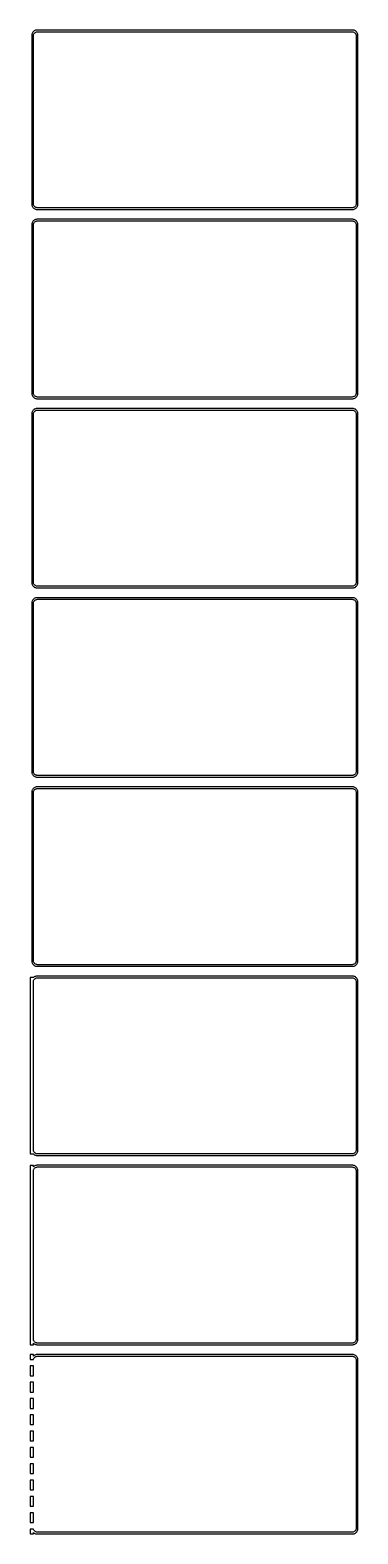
# Model space of a CAD drawing. Header units: metres. Extents: x -152 to 150, y 2528 to 5128.
# Drawn here: x -152 to 150, y 3746 to 5128 of the extents above; entities that cross this region are included whole.
import ezdxf

# ---------------------------------------------------------------- set-up
doc = ezdxf.new("R2010")
doc.units = ezdxf.units.M

msp = doc.modelspace()

# ---------------------------------------------------------------- linework, layer by layer
for p, q in [((-149.961, 5124.13), (-150, 5123.5)), ((-150, 5123.5), (-150, 4968.5)), ((-149.843, 5124.74), (-149.961, 5124.13)), ((-149.649, 5125.34), (-149.843, 5124.74)), ((-149.382, 5125.91), (-149.649, 5125.34)), ((-149.045, 5126.44), (-149.382, 5125.91)), ((-148.645, 5126.92), (-149.045, 5126.44)), ((-148.187, 5127.35), (-148.645, 5126.92)), ((-148.5, 5123), (-148.468, 5123.5)), ((-148.5, 4969), (-148.5, 5123)), ((-148.468, 5123.5), (-148.374, 5123.99)), ((-148.374, 5123.99), (-148.219, 5124.47)), ((-148.219, 5124.47), (-148.005, 5124.93)), ((-147.679, 5127.72), (-148.187, 5127.35)), ((-148.005, 5124.93), (-147.736, 5125.35)), ((-147.736, 5125.35), (-147.416, 5125.74)), ((-147.129, 5128.02), (-147.679, 5127.72)), ((-147.416, 5125.74), (-147.05, 5126.08)), ((-146.545, 5128.26), (-147.129, 5128.02)), ((-147.05, 5126.08), (-146.643, 5126.38)), ((-146.643, 5126.38), (-146.203, 5126.62)), ((-145.937, 5128.41), (-146.545, 5128.26)), ((-146.203, 5126.62), (-145.736, 5126.8)), ((-145.314, 5128.49), (-145.937, 5128.41)), ((-145.736, 5126.8), (-145.25, 5126.93)), ((145.314, 5128.49), (-145.314, 5128.49)), ((-145.25, 5126.93), (-144.751, 5126.99)), ((-144.751, 5126.99), (144.751, 5126.99)), ((144.751, 5126.99), (145.25, 5126.93)), ((145.25, 5126.93), (145.736, 5126.8)), ((145.937, 5128.41), (145.314, 5128.49)), ((145.736, 5126.8), (146.203, 5126.62)), ((146.545, 5128.26), (145.937, 5128.41)), ((146.203, 5126.62), (146.643, 5126.38)), ((147.129, 5128.02), (146.545, 5128.26)), ((146.643, 5126.38), (147.05, 5126.08)), ((147.05, 5126.08), (147.416, 5125.74)), ((147.679, 5127.72), (147.129, 5128.02)), ((147.416, 5125.74), (147.736, 5125.35)), ((148.187, 5127.35), (147.679, 5127.72)), ((147.736, 5125.35), (148.005, 5124.93)), ((148.005, 5124.93), (148.219, 5124.47)), ((148.645, 5126.92), (148.187, 5127.35)), ((148.219, 5124.47), (148.374, 5123.99)), ((148.374, 5123.99), (148.468, 5123.5)), ((148.468, 5123.5), (148.5, 5123)), ((148.5, 5123), (148.5, 4969)), ((149.045, 5126.44), (148.645, 5126.92)), ((149.382, 5125.91), (149.045, 5126.44)), ((149.649, 5125.34), (149.382, 5125.91)), ((149.843, 5124.74), (149.649, 5125.34)), ((149.961, 5124.13), (149.843, 5124.74)), ((150, 5123.5), (149.961, 5124.13)), ((150, 4968.5), (150, 5123.5)), ((-150, 4968.5), (-149.961, 4967.87)), ((-149.961, 4967.87), (-149.843, 4967.26)), ((-149.843, 4967.26), (-149.649, 4966.66)), ((-149.649, 4966.66), (-149.382, 4966.09)), ((-149.382, 4966.09), (-149.045, 4965.56)), ((-149.045, 4965.56), (-148.645, 4965.08)), ((-148.645, 4965.08), (-148.187, 4964.65)), ((-148.468, 4968.5), (-148.5, 4969)), ((-148.374, 4968.01), (-148.468, 4968.5)), ((-148.219, 4967.53), (-148.374, 4968.01)), ((-148.005, 4967.07), (-148.219, 4967.53)), ((-147.736, 4966.65), (-148.005, 4967.07)), ((-147.416, 4966.26), (-147.736, 4966.65)), ((-147.05, 4965.92), (-147.416, 4966.26)), ((-146.643, 4965.62), (-147.05, 4965.92)), ((-146.203, 4965.38), (-146.643, 4965.62)), ((-145.736, 4965.2), (-146.203, 4965.38)), ((-145.25, 4965.07), (-145.736, 4965.2)), ((-144.751, 4965.01), (-145.25, 4965.07)), ((144.751, 4965.01), (-144.751, 4965.01)), ((145.25, 4965.07), (144.751, 4965.01)), ((145.736, 4965.2), (145.25, 4965.07)), ((146.203, 4965.38), (145.736, 4965.2)), ((146.643, 4965.62), (146.203, 4965.38)), ((147.05, 4965.92), (146.643, 4965.62)), ((147.416, 4966.26), (147.05, 4965.92)), ((147.736, 4966.65), (147.416, 4966.26)), ((148.005, 4967.07), (147.736, 4966.65)), ((148.219, 4967.53), (148.005, 4967.07)), ((148.187, 4964.65), (148.645, 4965.08)), ((148.374, 4968.01), (148.219, 4967.53)), ((148.468, 4968.5), (148.374, 4968.01)), ((148.5, 4969), (148.468, 4968.5)), ((148.645, 4965.08), (149.045, 4965.56)), ((149.045, 4965.56), (149.382, 4966.09)), ((149.382, 4966.09), (149.649, 4966.66)), ((149.649, 4966.66), (149.843, 4967.26)), ((149.843, 4967.26), (149.961, 4967.87)), ((149.961, 4967.87), (150, 4968.5)), ((-149.649, 4951.34), (-149.843, 4950.74)), ((-149.382, 4951.91), (-149.649, 4951.34)), ((-149.045, 4952.44), (-149.382, 4951.91)), ((-148.645, 4952.92), (-149.045, 4952.44)), ((-148.187, 4953.35), (-148.645, 4952.92)), ((-148.187, 4964.65), (-147.679, 4964.28)), ((-147.679, 4953.72), (-148.187, 4953.35)), ((-148.005, 4950.93), (-147.736, 4951.35)), ((-147.736, 4951.35), (-147.416, 4951.74)), ((-147.679, 4964.28), (-147.129, 4963.98)), ((-147.129, 4954.02), (-147.679, 4953.72)), ((-147.416, 4951.74), (-147.05, 4952.08)), ((-147.129, 4963.98), (-146.545, 4963.74)), ((-146.545, 4954.26), (-147.129, 4954.02)), ((-147.05, 4952.08), (-146.643, 4952.38)), ((-146.643, 4952.38), (-146.203, 4952.62)), ((-146.545, 4963.74), (-145.937, 4963.59)), ((-145.937, 4954.41), (-146.545, 4954.26)), ((-146.203, 4952.62), (-145.736, 4952.8)), ((-145.937, 4963.59), (-145.314, 4963.51)), ((-145.314, 4954.49), (-145.937, 4954.41)), ((-145.736, 4952.8), (-145.25, 4952.93)), ((-145.314, 4963.51), (145.314, 4963.51)), ((145.314, 4954.49), (-145.314, 4954.49)), ((-145.25, 4952.93), (-144.751, 4952.99)), ((-144.751, 4952.99), (144.751, 4952.99)), ((144.751, 4952.99), (145.25, 4952.93)), ((145.25, 4952.93), (145.736, 4952.8)), ((145.314, 4963.51), (145.937, 4963.59)), ((145.937, 4954.41), (145.314, 4954.49)), ((145.736, 4952.8), (146.203, 4952.62)), ((145.937, 4963.59), (146.545, 4963.74)), ((146.545, 4954.26), (145.937, 4954.41)), ((146.203, 4952.62), (146.643, 4952.38)), ((146.545, 4963.74), (147.129, 4963.98)), ((147.129, 4954.02), (146.545, 4954.26)), ((146.643, 4952.38), (147.05, 4952.08)), ((147.05, 4952.08), (147.416, 4951.74)), ((147.129, 4963.98), (147.679, 4964.28)), ((147.679, 4953.72), (147.129, 4954.02)), ((147.416, 4951.74), (147.736, 4951.35)), ((147.679, 4964.28), (148.187, 4964.65)), ((148.187, 4953.35), (147.679, 4953.72)), ((147.736, 4951.35), (148.005, 4950.93)), ((148.645, 4952.92), (148.187, 4953.35)), ((149.045, 4952.44), (148.645, 4952.92)), ((149.382, 4951.91), (149.045, 4952.44)), ((149.649, 4951.34), (149.382, 4951.91)), ((149.843, 4950.74), (149.649, 4951.34)), ((-149.961, 4950.13), (-150, 4949.5)), ((-150, 4949.5), (-150, 4794.5)), ((-149.843, 4950.74), (-149.961, 4950.13)), ((-148.5, 4949), (-148.468, 4949.5)), ((-148.5, 4795), (-148.5, 4949)), ((-148.468, 4949.5), (-148.374, 4949.99)), ((-148.374, 4949.99), (-148.219, 4950.47)), ((-148.219, 4950.47), (-148.005, 4950.93)), ((148.005, 4950.93), (148.219, 4950.47)), ((148.219, 4950.47), (148.374, 4949.99)), ((148.374, 4949.99), (148.468, 4949.5)), ((148.468, 4949.5), (148.5, 4949)), ((148.5, 4949), (148.5, 4795)), ((149.961, 4950.13), (149.843, 4950.74)), ((150, 4949.5), (149.961, 4950.13)), ((150, 4794.5), (150, 4949.5)), ((-150, 4794.5), (-149.961, 4793.87)), ((-149.961, 4793.87), (-149.843, 4793.26)), ((-149.843, 4793.26), (-149.649, 4792.66)), ((-149.649, 4792.66), (-149.382, 4792.09)), ((-149.382, 4792.09), (-149.045, 4791.56)), ((-149.045, 4791.56), (-148.645, 4791.08)), ((-148.645, 4791.08), (-148.187, 4790.65)), ((-148.468, 4794.5), (-148.5, 4795)), ((-148.374, 4794.01), (-148.468, 4794.5)), ((-148.219, 4793.53), (-148.374, 4794.01)), ((-148.005, 4793.07), (-148.219, 4793.53)), ((-148.187, 4790.65), (-147.679, 4790.28)), ((-147.736, 4792.65), (-148.005, 4793.07)), ((-147.416, 4792.26), (-147.736, 4792.65)), ((-147.679, 4790.28), (-147.129, 4789.98)), ((-147.05, 4791.92), (-147.416, 4792.26)), ((-147.129, 4789.98), (-146.545, 4789.74)), ((-146.643, 4791.62), (-147.05, 4791.92)), ((-146.203, 4791.38), (-146.643, 4791.62)), ((-146.545, 4789.74), (-145.937, 4789.59)), ((-145.736, 4791.2), (-146.203, 4791.38)), ((-145.937, 4789.59), (-145.314, 4789.51)), ((-145.25, 4791.07), (-145.736, 4791.2)), ((-145.314, 4789.51), (145.314, 4789.51)), ((-144.751, 4791.01), (-145.25, 4791.07)), ((144.751, 4791.01), (-144.751, 4791.01)), ((145.25, 4791.07), (144.751, 4791.01)), ((145.736, 4791.2), (145.25, 4791.07)), ((145.314, 4789.51), (145.937, 4789.59)), ((146.203, 4791.38), (145.736, 4791.2)), ((145.937, 4789.59), (146.545, 4789.74)), ((146.643, 4791.62), (146.203, 4791.38)), ((146.545, 4789.74), (147.129, 4789.98)), ((147.05, 4791.92), (146.643, 4791.62)), ((147.416, 4792.26), (147.05, 4791.92)), ((147.129, 4789.98), (147.679, 4790.28)), ((147.736, 4792.65), (147.416, 4792.26)), ((147.679, 4790.28), (148.187, 4790.65)), ((148.005, 4793.07), (147.736, 4792.65)), ((148.219, 4793.53), (148.005, 4793.07)), ((148.187, 4790.65), (148.645, 4791.08)), ((148.374, 4794.01), (148.219, 4793.53)), ((148.468, 4794.5), (148.374, 4794.01)), ((148.5, 4795), (148.468, 4794.5)), ((148.645, 4791.08), (149.045, 4791.56)), ((149.045, 4791.56), (149.382, 4792.09)), ((149.382, 4792.09), (149.649, 4792.66)), ((149.649, 4792.66), (149.843, 4793.26)), ((149.843, 4793.26), (149.961, 4793.87)), ((149.961, 4793.87), (150, 4794.5)), ((-149.961, 4776.13), (-150, 4775.5)), ((-150, 4775.5), (-150, 4620.5)), ((-149.843, 4776.74), (-149.961, 4776.13)), ((-149.649, 4777.34), (-149.843, 4776.74)), ((-149.382, 4777.91), (-149.649, 4777.34)), ((-149.045, 4778.44), (-149.382, 4777.91)), ((-148.645, 4778.92), (-149.045, 4778.44)), ((-148.187, 4779.35), (-148.645, 4778.92)), ((-148.5, 4775), (-148.468, 4775.5)), ((-148.5, 4621), (-148.5, 4775)), ((-148.468, 4775.5), (-148.374, 4775.99)), ((-148.374, 4775.99), (-148.219, 4776.47)), ((-148.219, 4776.47), (-148.005, 4776.93)), ((-147.679, 4779.72), (-148.187, 4779.35)), ((-148.005, 4776.93), (-147.736, 4777.35)), ((-147.736, 4777.35), (-147.416, 4777.74)), ((-147.129, 4780.02), (-147.679, 4779.72)), ((-147.416, 4777.74), (-147.05, 4778.08)), ((-146.545, 4780.26), (-147.129, 4780.02)), ((-147.05, 4778.08), (-146.643, 4778.38)), ((-146.643, 4778.38), (-146.203, 4778.62)), ((-145.937, 4780.41), (-146.545, 4780.26)), ((-146.203, 4778.62), (-145.736, 4778.8)), ((-145.314, 4780.49), (-145.937, 4780.41)), ((-145.736, 4778.8), (-145.25, 4778.93)), ((145.314, 4780.49), (-145.314, 4780.49)), ((-145.25, 4778.93), (-144.751, 4778.99)), ((-144.751, 4778.99), (144.751, 4778.99)), ((144.751, 4778.99), (145.25, 4778.93)), ((145.25, 4778.93), (145.736, 4778.8)), ((145.937, 4780.41), (145.314, 4780.49)), ((145.736, 4778.8), (146.203, 4778.62)), ((146.545, 4780.26), (145.937, 4780.41)), ((146.203, 4778.62), (146.643, 4778.38)), ((147.129, 4780.02), (146.545, 4780.26)), ((146.643, 4778.38), (147.05, 4778.08)), ((147.05, 4778.08), (147.416, 4777.74)), ((147.679, 4779.72), (147.129, 4780.02)), ((147.416, 4777.74), (147.736, 4777.35)), ((148.187, 4779.35), (147.679, 4779.72)), ((147.736, 4777.35), (148.005, 4776.93)), ((148.005, 4776.93), (148.219, 4776.47)), ((148.645, 4778.92), (148.187, 4779.35)), ((148.219, 4776.47), (148.374, 4775.99)), ((148.374, 4775.99), (148.468, 4775.5)), ((148.468, 4775.5), (148.5, 4775)), ((148.5, 4775), (148.5, 4621)), ((149.045, 4778.44), (148.645, 4778.92)), ((149.382, 4777.91), (149.045, 4778.44)), ((149.649, 4777.34), (149.382, 4777.91)), ((149.843, 4776.74), (149.649, 4777.34)), ((149.961, 4776.13), (149.843, 4776.74)), ((150, 4775.5), (149.961, 4776.13)), ((150, 4620.5), (150, 4775.5)), ((-150, 4620.5), (-149.961, 4619.87)), ((-149.961, 4619.87), (-149.843, 4619.26)), ((-149.843, 4619.26), (-149.649, 4618.66)), ((-148.468, 4620.5), (-148.5, 4621)), ((-148.374, 4620.01), (-148.468, 4620.5)), ((-148.219, 4619.53), (-148.374, 4620.01)), ((-148.005, 4619.07), (-148.219, 4619.53)), ((148.219, 4619.53), (148.005, 4619.07)), ((148.374, 4620.01), (148.219, 4619.53)), ((148.468, 4620.5), (148.374, 4620.01)), ((148.5, 4621), (148.468, 4620.5)), ((149.649, 4618.66), (149.843, 4619.26)), ((149.843, 4619.26), (149.961, 4619.87)), ((149.961, 4619.87), (150, 4620.5)), ((-149.649, 4618.66), (-149.382, 4618.09)), ((-149.382, 4618.09), (-149.045, 4617.56)), ((-149.045, 4617.56), (-148.645, 4617.08)), ((-148.645, 4617.08), (-148.187, 4616.65)), ((-148.187, 4605.35), (-148.645, 4604.92)), ((-148.187, 4616.65), (-147.679, 4616.28)), ((-147.679, 4605.72), (-148.187, 4605.35)), ((-147.736, 4618.65), (-148.005, 4619.07)), ((-147.416, 4618.26), (-147.736, 4618.65)), ((-147.679, 4616.28), (-147.129, 4615.98)), ((-147.129, 4606.02), (-147.679, 4605.72)), ((-147.05, 4617.92), (-147.416, 4618.26)), ((-147.129, 4615.98), (-146.545, 4615.74)), ((-146.545, 4606.26), (-147.129, 4606.02)), ((-146.643, 4617.62), (-147.05, 4617.92)), ((-146.203, 4617.38), (-146.643, 4617.62)), ((-146.545, 4615.74), (-145.937, 4615.59)), ((-145.937, 4606.41), (-146.545, 4606.26)), ((-145.736, 4617.2), (-146.203, 4617.38)), ((-145.937, 4615.59), (-145.314, 4615.51)), ((-145.314, 4606.49), (-145.937, 4606.41)), ((-145.25, 4617.07), (-145.736, 4617.2)), ((-145.314, 4615.51), (145.314, 4615.51)), ((145.314, 4606.49), (-145.314, 4606.49)), ((-144.751, 4617.01), (-145.25, 4617.07)), ((144.751, 4617.01), (-144.751, 4617.01)), ((145.25, 4617.07), (144.751, 4617.01)), ((145.736, 4617.2), (145.25, 4617.07)), ((145.314, 4615.51), (145.937, 4615.59)), ((145.937, 4606.41), (145.314, 4606.49)), ((146.203, 4617.38), (145.736, 4617.2)), ((145.937, 4615.59), (146.545, 4615.74)), ((146.545, 4606.26), (145.937, 4606.41)), ((146.643, 4617.62), (146.203, 4617.38)), ((146.545, 4615.74), (147.129, 4615.98)), ((147.129, 4606.02), (146.545, 4606.26)), ((147.05, 4617.92), (146.643, 4617.62)), ((147.416, 4618.26), (147.05, 4617.92)), ((147.129, 4615.98), (147.679, 4616.28)), ((147.679, 4605.72), (147.129, 4606.02)), ((147.736, 4618.65), (147.416, 4618.26)), ((147.679, 4616.28), (148.187, 4616.65)), ((148.187, 4605.35), (147.679, 4605.72)), ((148.005, 4619.07), (147.736, 4618.65)), ((148.187, 4616.65), (148.645, 4617.08)), ((148.645, 4604.92), (148.187, 4605.35)), ((148.645, 4617.08), (149.045, 4617.56)), ((149.045, 4617.56), (149.382, 4618.09)), ((149.382, 4618.09), (149.649, 4618.66)), ((-149.961, 4602.13), (-150, 4601.5)), ((-150, 4601.5), (-150, 4446.5)), ((-149.843, 4602.74), (-149.961, 4602.13)), ((-149.649, 4603.34), (-149.843, 4602.74)), ((-149.382, 4603.91), (-149.649, 4603.34)), ((-149.045, 4604.44), (-149.382, 4603.91)), ((-148.645, 4604.92), (-149.045, 4604.44)), ((-148.5, 4601), (-148.468, 4601.5)), ((-148.5, 4447), (-148.5, 4601)), ((-148.468, 4601.5), (-148.374, 4601.99)), ((-148.374, 4601.99), (-148.219, 4602.47)), ((-148.219, 4602.47), (-148.005, 4602.93)), ((-148.005, 4602.93), (-147.736, 4603.35)), ((-147.736, 4603.35), (-147.416, 4603.74)), ((-147.416, 4603.74), (-147.05, 4604.08)), ((-147.05, 4604.08), (-146.643, 4604.38)), ((-146.643, 4604.38), (-146.203, 4604.62)), ((-146.203, 4604.62), (-145.736, 4604.8)), ((-145.736, 4604.8), (-145.25, 4604.93)), ((-145.25, 4604.93), (-144.751, 4604.99)), ((-144.751, 4604.99), (144.751, 4604.99)), ((144.751, 4604.99), (145.25, 4604.93)), ((145.25, 4604.93), (145.736, 4604.8)), ((145.736, 4604.8), (146.203, 4604.62)), ((146.203, 4604.62), (146.643, 4604.38)), ((146.643, 4604.38), (147.05, 4604.08)), ((147.05, 4604.08), (147.416, 4603.74)), ((147.416, 4603.74), (147.736, 4603.35)), ((147.736, 4603.35), (148.005, 4602.93)), ((148.005, 4602.93), (148.219, 4602.47)), ((148.219, 4602.47), (148.374, 4601.99)), ((148.374, 4601.99), (148.468, 4601.5)), ((148.468, 4601.5), (148.5, 4601)), ((148.5, 4601), (148.5, 4447)), ((149.045, 4604.44), (148.645, 4604.92)), ((149.382, 4603.91), (149.045, 4604.44)), ((149.649, 4603.34), (149.382, 4603.91)), ((149.843, 4602.74), (149.649, 4603.34)), ((149.961, 4602.13), (149.843, 4602.74)), ((150, 4601.5), (149.961, 4602.13)), ((150, 4446.5), (150, 4601.5)), ((-150, 4446.5), (-149.961, 4445.87)), ((-149.961, 4445.87), (-149.843, 4445.26)), ((-149.843, 4445.26), (-149.649, 4444.66)), ((-149.649, 4444.66), (-149.382, 4444.09)), ((-149.382, 4444.09), (-149.045, 4443.56)), ((-149.045, 4443.56), (-148.645, 4443.08)), ((-148.645, 4443.08), (-148.187, 4442.65)), ((-148.468, 4446.5), (-148.5, 4447)), ((-148.374, 4446.01), (-148.468, 4446.5)), ((-148.219, 4445.53), (-148.374, 4446.01)), ((-148.005, 4445.07), (-148.219, 4445.53)), ((-148.187, 4442.65), (-147.679, 4442.28)), ((-147.736, 4444.65), (-148.005, 4445.07)), ((-147.416, 4444.26), (-147.736, 4444.65)), ((-147.679, 4442.28), (-147.129, 4441.98)), ((-147.05, 4443.92), (-147.416, 4444.26)), ((-147.129, 4441.98), (-146.545, 4441.74)), ((-146.643, 4443.62), (-147.05, 4443.92)), ((-146.203, 4443.38), (-146.643, 4443.62)), ((-146.545, 4441.74), (-145.937, 4441.59)), ((-145.736, 4443.2), (-146.203, 4443.38)), ((-145.937, 4441.59), (-145.314, 4441.51)), ((-145.25, 4443.07), (-145.736, 4443.2)), ((-145.314, 4441.51), (145.314, 4441.51)), ((-144.751, 4443.01), (-145.25, 4443.07)), ((144.751, 4443.01), (-144.751, 4443.01)), ((145.25, 4443.07), (144.751, 4443.01)), ((145.736, 4443.2), (145.25, 4443.07)), ((145.314, 4441.51), (145.937, 4441.59)), ((146.203, 4443.38), (145.736, 4443.2)), ((145.937, 4441.59), (146.545, 4441.74)), ((146.643, 4443.62), (146.203, 4443.38)), ((146.545, 4441.74), (147.129, 4441.98)), ((147.05, 4443.92), (146.643, 4443.62)), ((147.416, 4444.26), (147.05, 4443.92)), ((147.129, 4441.98), (147.679, 4442.28)), ((147.736, 4444.65), (147.416, 4444.26)), ((147.679, 4442.28), (148.187, 4442.65)), ((148.005, 4445.07), (147.736, 4444.65)), ((148.219, 4445.53), (148.005, 4445.07)), ((148.187, 4442.65), (148.645, 4443.08)), ((148.374, 4446.01), (148.219, 4445.53)), ((148.468, 4446.5), (148.374, 4446.01)), ((148.5, 4447), (148.468, 4446.5)), ((148.645, 4443.08), (149.045, 4443.56)), ((149.045, 4443.56), (149.382, 4444.09)), ((149.382, 4444.09), (149.649, 4444.66)), ((149.649, 4444.66), (149.843, 4445.26)), ((149.843, 4445.26), (149.961, 4445.87)), ((149.961, 4445.87), (150, 4446.5)), ((-149.961, 4428.13), (-150, 4427.5)), ((-150, 4427.5), (-150, 4272.5)), ((-149.843, 4428.74), (-149.961, 4428.13)), ((-149.649, 4429.34), (-149.843, 4428.74)), ((-149.382, 4429.91), (-149.649, 4429.34)), ((-149.045, 4430.44), (-149.382, 4429.91)), ((-148.645, 4430.92), (-149.045, 4430.44)), ((-148.187, 4431.35), (-148.645, 4430.92)), ((-148.5, 4427), (-148.468, 4427.5)), ((-148.5, 4273), (-148.5, 4427)), ((-148.468, 4427.5), (-148.374, 4427.99)), ((-148.374, 4427.99), (-148.219, 4428.47)), ((-148.219, 4428.47), (-148.005, 4428.93)), ((-147.679, 4431.72), (-148.187, 4431.35)), ((-148.005, 4428.93), (-147.736, 4429.35)), ((-147.736, 4429.35), (-147.416, 4429.74)), ((-147.129, 4432.02), (-147.679, 4431.72)), ((-147.416, 4429.74), (-147.05, 4430.08)), ((-146.545, 4432.26), (-147.129, 4432.02)), ((-147.05, 4430.08), (-146.643, 4430.38)), ((-146.643, 4430.38), (-146.203, 4430.62)), ((-145.937, 4432.41), (-146.545, 4432.26)), ((-146.203, 4430.62), (-145.736, 4430.8)), ((-145.314, 4432.49), (-145.937, 4432.41)), ((-145.736, 4430.8), (-145.25, 4430.93)), ((145.314, 4432.49), (-145.314, 4432.49)), ((-145.25, 4430.93), (-144.751, 4430.99)), ((-144.751, 4430.99), (144.751, 4430.99)), ((144.751, 4430.99), (145.25, 4430.93)), ((145.25, 4430.93), (145.736, 4430.8)), ((145.937, 4432.41), (145.314, 4432.49)), ((145.736, 4430.8), (146.203, 4430.62)), ((146.545, 4432.26), (145.937, 4432.41)), ((146.203, 4430.62), (146.643, 4430.38)), ((147.129, 4432.02), (146.545, 4432.26)), ((146.643, 4430.38), (147.05, 4430.08)), ((147.05, 4430.08), (147.416, 4429.74)), ((147.679, 4431.72), (147.129, 4432.02)), ((147.416, 4429.74), (147.736, 4429.35)), ((148.187, 4431.35), (147.679, 4431.72)), ((147.736, 4429.35), (148.005, 4428.93)), ((148.005, 4428.93), (148.219, 4428.47)), ((148.645, 4430.92), (148.187, 4431.35)), ((148.219, 4428.47), (148.374, 4427.99)), ((148.374, 4427.99), (148.468, 4427.5)), ((148.468, 4427.5), (148.5, 4427)), ((148.5, 4427), (148.5, 4273)), ((149.045, 4430.44), (148.645, 4430.92)), ((149.382, 4429.91), (149.045, 4430.44)), ((149.649, 4429.34), (149.382, 4429.91)), ((149.843, 4428.74), (149.649, 4429.34)), ((149.961, 4428.13), (149.843, 4428.74)), ((150, 4427.5), (149.961, 4428.13)), ((150, 4272.5), (150, 4427.5)), ((-150, 4272.5), (-149.961, 4271.87)), ((-149.961, 4271.87), (-149.843, 4271.26)), ((-149.843, 4271.26), (-149.649, 4270.66)), ((-149.649, 4270.66), (-149.382, 4270.09)), ((-149.382, 4270.09), (-149.045, 4269.56)), ((-149.045, 4269.56), (-148.645, 4269.08)), ((-148.645, 4269.08), (-148.187, 4268.65)), ((-148.468, 4272.5), (-148.5, 4273)), ((-148.374, 4272.01), (-148.468, 4272.5)), ((-148.219, 4271.53), (-148.374, 4272.01)), ((-148.005, 4271.07), (-148.219, 4271.53)), ((-148.187, 4268.65), (-147.679, 4268.28)), ((-147.736, 4270.65), (-148.005, 4271.07)), ((-147.416, 4270.26), (-147.736, 4270.65)), ((-147.679, 4268.28), (-147.129, 4267.98)), ((-147.05, 4269.92), (-147.416, 4270.26)), ((-147.129, 4267.98), (-146.545, 4267.74)), ((-146.643, 4269.62), (-147.05, 4269.92)), ((-146.203, 4269.38), (-146.643, 4269.62)), ((-146.545, 4267.74), (-145.937, 4267.59)), ((-145.736, 4269.2), (-146.203, 4269.38)), ((-145.937, 4267.59), (-145.314, 4267.51)), ((-145.25, 4269.07), (-145.736, 4269.2)), ((-145.314, 4267.51), (145.314, 4267.51)), ((-144.751, 4269.01), (-145.25, 4269.07)), ((144.751, 4269.01), (-144.751, 4269.01)), ((145.25, 4269.07), (144.751, 4269.01)), ((145.736, 4269.2), (145.25, 4269.07)), ((145.314, 4267.51), (145.937, 4267.59)), ((146.203, 4269.38), (145.736, 4269.2)), ((145.937, 4267.59), (146.545, 4267.74)), ((146.643, 4269.62), (146.203, 4269.38)), ((146.545, 4267.74), (147.129, 4267.98)), ((147.05, 4269.92), (146.643, 4269.62)), ((147.416, 4270.26), (147.05, 4269.92)), ((147.129, 4267.98), (147.679, 4268.28)), ((147.736, 4270.65), (147.416, 4270.26)), ((147.679, 4268.28), (148.187, 4268.65)), ((148.005, 4271.07), (147.736, 4270.65)), ((148.219, 4271.53), (148.005, 4271.07)), ((148.187, 4268.65), (148.645, 4269.08)), ((148.374, 4272.01), (148.219, 4271.53)), ((148.468, 4272.5), (148.374, 4272.01)), ((148.5, 4273), (148.468, 4272.5)), ((148.645, 4269.08), (149.045, 4269.56)), ((149.045, 4269.56), (149.382, 4270.09)), ((149.382, 4270.09), (149.649, 4270.66)), ((149.649, 4270.66), (149.843, 4271.26)), ((149.843, 4271.26), (149.961, 4271.87)), ((149.961, 4271.87), (150, 4272.5)), ((-148.5, 4257.06), (-151.5, 4257.06)), ((-151.5, 4257.06), (-151.5, 4094.94)), ((-148.187, 4257.35), (-148.5, 4257.06)), ((-148.5, 4253), (-148.468, 4253.5)), ((-148.5, 4099), (-148.5, 4253)), ((-148.468, 4253.5), (-148.374, 4253.99)), ((-148.374, 4253.99), (-148.219, 4254.47)), ((-148.219, 4254.47), (-148.005, 4254.93)), ((-147.679, 4257.72), (-148.187, 4257.35)), ((-148.005, 4254.93), (-147.736, 4255.35)), ((-147.736, 4255.35), (-147.416, 4255.74)), ((-147.129, 4258.02), (-147.679, 4257.72)), ((-147.416, 4255.74), (-147.05, 4256.08)), ((-146.545, 4258.26), (-147.129, 4258.02)), ((-147.05, 4256.08), (-146.643, 4256.38)), ((-146.643, 4256.38), (-146.203, 4256.62)), ((-145.937, 4258.41), (-146.545, 4258.26)), ((-146.203, 4256.62), (-145.736, 4256.8)), ((-145.314, 4258.49), (-145.937, 4258.41)), ((-145.736, 4256.8), (-145.25, 4256.93)), ((145.314, 4258.49), (-145.314, 4258.49)), ((-145.25, 4256.93), (-144.751, 4256.99)), ((-144.751, 4256.99), (144.751, 4256.99)), ((144.751, 4256.99), (145.25, 4256.93)), ((145.25, 4256.93), (145.736, 4256.8)), ((145.937, 4258.41), (145.314, 4258.49)), ((145.736, 4256.8), (146.203, 4256.62)), ((146.545, 4258.26), (145.937, 4258.41)), ((146.203, 4256.62), (146.643, 4256.38)), ((147.129, 4258.02), (146.545, 4258.26)), ((146.643, 4256.38), (147.05, 4256.08)), ((147.05, 4256.08), (147.416, 4255.74)), ((147.679, 4257.72), (147.129, 4258.02)), ((147.416, 4255.74), (147.736, 4255.35)), ((148.187, 4257.35), (147.679, 4257.72)), ((147.736, 4255.35), (148.005, 4254.93)), ((148.005, 4254.93), (148.219, 4254.47)), ((148.645, 4256.92), (148.187, 4257.35)), ((148.219, 4254.47), (148.374, 4253.99)), ((148.374, 4253.99), (148.468, 4253.5)), ((148.468, 4253.5), (148.5, 4253)), ((148.5, 4253), (148.5, 4099)), ((149.045, 4256.44), (148.645, 4256.92)), ((149.382, 4255.91), (149.045, 4256.44)), ((149.649, 4255.34), (149.382, 4255.91)), ((149.843, 4254.74), (149.649, 4255.34)), ((149.961, 4254.13), (149.843, 4254.74)), ((150, 4253.5), (149.961, 4254.13)), ((150, 4098.5), (150, 4253.5)), ((-151.5, 4094.94), (-148.5, 4094.94)), ((-148.468, 4098.5), (-148.5, 4099)), ((-148.5, 4094.94), (-148.187, 4094.65)), ((-148.374, 4098.01), (-148.468, 4098.5)), ((-148.219, 4097.53), (-148.374, 4098.01)), ((-148.005, 4097.07), (-148.219, 4097.53)), ((-148.187, 4094.65), (-147.679, 4094.28)), ((-147.736, 4096.65), (-148.005, 4097.07)), ((-147.416, 4096.26), (-147.736, 4096.65)), ((-147.679, 4094.28), (-147.129, 4093.98)), ((-147.05, 4095.92), (-147.416, 4096.26)), ((-147.129, 4093.98), (-146.545, 4093.74)), ((-146.643, 4095.62), (-147.05, 4095.92)), ((-146.203, 4095.38), (-146.643, 4095.62)), ((-146.545, 4093.74), (-145.937, 4093.59)), ((-145.736, 4095.2), (-146.203, 4095.38)), ((-145.25, 4095.07), (-145.736, 4095.2)), ((-144.751, 4095.01), (-145.25, 4095.07)), ((144.751, 4095.01), (-144.751, 4095.01)), ((145.25, 4095.07), (144.751, 4095.01)), ((145.736, 4095.2), (145.25, 4095.07)), ((146.203, 4095.38), (145.736, 4095.2)), ((145.937, 4093.59), (146.545, 4093.74)), ((146.643, 4095.62), (146.203, 4095.38)), ((146.545, 4093.74), (147.129, 4093.98)), ((147.05, 4095.92), (146.643, 4095.62)), ((147.416, 4096.26), (147.05, 4095.92)), ((147.129, 4093.98), (147.679, 4094.28)), ((147.736, 4096.65), (147.416, 4096.26)), ((147.679, 4094.28), (148.187, 4094.65)), ((148.005, 4097.07), (147.736, 4096.65)), ((148.219, 4097.53), (148.005, 4097.07)), ((148.187, 4094.65), (148.645, 4095.08)), ((148.374, 4098.01), (148.219, 4097.53)), ((148.468, 4098.5), (148.374, 4098.01)), ((148.5, 4099), (148.468, 4098.5)), ((148.645, 4095.08), (149.045, 4095.56)), ((149.045, 4095.56), (149.382, 4096.09)), ((149.382, 4096.09), (149.649, 4096.66)), ((149.649, 4096.66), (149.843, 4097.26)), ((149.843, 4097.26), (149.961, 4097.87)), ((149.961, 4097.87), (150, 4098.5)), ((-148.5, 4084.47), (-151.5, 4084.47)), ((-151.5, 4084.47), (-151.5, 3919.53)), ((-148.5, 4083.06), (-148.5, 4084.47)), ((-148.187, 4083.35), (-148.5, 4083.06)), ((-148.468, 4079.5), (-148.374, 4079.99)), ((-148.374, 4079.99), (-148.219, 4080.47)), ((-148.219, 4080.47), (-148.005, 4080.93)), ((-147.679, 4083.72), (-148.187, 4083.35)), ((-148.005, 4080.93), (-147.736, 4081.35)), ((-147.736, 4081.35), (-147.416, 4081.74)), ((-147.129, 4084.02), (-147.679, 4083.72)), ((-147.416, 4081.74), (-147.05, 4082.08)), ((-146.545, 4084.26), (-147.129, 4084.02)), ((-147.05, 4082.08), (-146.643, 4082.38)), ((-146.643, 4082.38), (-146.203, 4082.62)), ((-145.937, 4084.41), (-146.545, 4084.26)), ((-146.203, 4082.62), (-145.736, 4082.8)), ((-145.937, 4093.59), (-145.314, 4093.51)), ((-145.314, 4084.49), (-145.937, 4084.41)), ((-145.736, 4082.8), (-145.25, 4082.93)), ((-145.314, 4093.51), (145.314, 4093.51)), ((145.314, 4084.49), (-145.314, 4084.49)), ((-145.25, 4082.93), (-144.751, 4082.99)), ((-144.751, 4082.99), (144.751, 4082.99)), ((144.751, 4082.99), (145.25, 4082.93)), ((145.25, 4082.93), (145.736, 4082.8)), ((145.314, 4093.51), (145.937, 4093.59)), ((145.937, 4084.41), (145.314, 4084.49)), ((145.736, 4082.8), (146.203, 4082.62)), ((146.545, 4084.26), (145.937, 4084.41)), ((146.203, 4082.62), (146.643, 4082.38)), ((147.129, 4084.02), (146.545, 4084.26)), ((146.643, 4082.38), (147.05, 4082.08)), ((147.05, 4082.08), (147.416, 4081.74)), ((147.679, 4083.72), (147.129, 4084.02)), ((147.416, 4081.74), (147.736, 4081.35)), ((148.187, 4083.35), (147.679, 4083.72)), ((147.736, 4081.35), (148.005, 4080.93)), ((148.005, 4080.93), (148.219, 4080.47)), ((148.645, 4082.92), (148.187, 4083.35)), ((148.219, 4080.47), (148.374, 4079.99)), ((148.374, 4079.99), (148.468, 4079.5)), ((149.045, 4082.44), (148.645, 4082.92)), ((149.382, 4081.91), (149.045, 4082.44)), ((149.649, 4081.34), (149.382, 4081.91)), ((149.843, 4080.74), (149.649, 4081.34)), ((149.961, 4080.13), (149.843, 4080.74)), ((150, 4079.5), (149.961, 4080.13)), ((-148.5, 4079), (-148.468, 4079.5)), ((-148.5, 3925), (-148.5, 4079)), ((148.468, 4079.5), (148.5, 4079)), ((148.5, 4079), (148.5, 3925)), ((150, 3924.5), (150, 4079.5)), ((-151.5, 3919.53), (-148.5, 3919.53)), ((-148.468, 3924.5), (-148.5, 3925)), ((-148.5, 3919.53), (-148.5, 3920.94)), ((-148.5, 3920.94), (-148.187, 3920.65)), ((-148.374, 3924.01), (-148.468, 3924.5)), ((-148.219, 3923.53), (-148.374, 3924.01)), ((-148.005, 3923.07), (-148.219, 3923.53)), ((-148.187, 3920.65), (-147.679, 3920.28)), ((-147.736, 3922.65), (-148.005, 3923.07)), ((-147.416, 3922.26), (-147.736, 3922.65)), ((-147.679, 3920.28), (-147.129, 3919.98)), ((-147.05, 3921.92), (-147.416, 3922.26)), ((-147.129, 3919.98), (-146.545, 3919.74)), ((-146.643, 3921.62), (-147.05, 3921.92)), ((-146.203, 3921.38), (-146.643, 3921.62)), ((-146.545, 3919.74), (-145.937, 3919.59)), ((-145.736, 3921.2), (-146.203, 3921.38)), ((-145.937, 3919.59), (-145.314, 3919.51)), ((-145.25, 3921.07), (-145.736, 3921.2)), ((-145.314, 3919.51), (145.314, 3919.51)), ((-144.751, 3921.01), (-145.25, 3921.07)), ((144.751, 3921.01), (-144.751, 3921.01)), ((145.25, 3921.07), (144.751, 3921.01)), ((145.736, 3921.2), (145.25, 3921.07)), ((145.314, 3919.51), (145.937, 3919.59)), ((146.203, 3921.38), (145.736, 3921.2)), ((145.937, 3919.59), (146.545, 3919.74)), ((146.643, 3921.62), (146.203, 3921.38)), ((146.545, 3919.74), (147.129, 3919.98)), ((147.05, 3921.92), (146.643, 3921.62)), ((147.416, 3922.26), (147.05, 3921.92)), ((147.129, 3919.98), (147.679, 3920.28)), ((147.736, 3922.65), (147.416, 3922.26)), ((147.679, 3920.28), (148.187, 3920.65)), ((148.005, 3923.07), (147.736, 3922.65)), ((148.219, 3923.53), (148.005, 3923.07)), ((148.187, 3920.65), (148.645, 3921.08)), ((148.374, 3924.01), (148.219, 3923.53)), ((148.468, 3924.5), (148.374, 3924.01)), ((148.5, 3925), (148.468, 3924.5)), ((148.645, 3921.08), (149.045, 3921.56)), ((149.045, 3921.56), (149.382, 3922.09)), ((149.382, 3922.09), (149.649, 3922.66)), ((149.649, 3922.66), (149.843, 3923.26)), ((149.843, 3923.26), (149.961, 3923.87)), ((149.961, 3923.87), (150, 3924.5)), ((-148.5, 3910.49), (-151.5, 3910.49)), ((-151.5, 3910.49), (-151.5, 3905.99)), ((-151.5, 3905.99), (-148.374, 3905.99)), ((-148.5, 3900.01), (-151.5, 3900.01)), ((-151.5, 3900.01), (-151.5, 3890.99)), ((-148.5, 3909.06), (-148.5, 3910.49)), ((-148.187, 3909.35), (-148.5, 3909.06)), ((-148.5, 3890.99), (-148.5, 3900.01)), ((-148.374, 3905.99), (-148.219, 3906.47)), ((-148.374, 3905.99), (-148.374, 3905.99)), ((-148.219, 3906.47), (-148.005, 3906.93)), ((-147.679, 3909.72), (-148.187, 3909.35)), ((-148.005, 3906.93), (-147.736, 3907.35)), ((-147.736, 3907.35), (-147.416, 3907.74)), ((-147.129, 3910.02), (-147.679, 3909.72)), ((-147.416, 3907.74), (-147.05, 3908.08)), ((-146.545, 3910.26), (-147.129, 3910.02)), ((-147.05, 3908.08), (-146.643, 3908.38)), ((-146.643, 3908.38), (-146.203, 3908.62)), ((-145.937, 3910.41), (-146.545, 3910.26)), ((-146.203, 3908.62), (-145.736, 3908.8)), ((-145.314, 3910.49), (-145.937, 3910.41)), ((-145.736, 3908.8), (-145.25, 3908.93)), ((145.314, 3910.49), (-145.314, 3910.49)), ((-145.25, 3908.93), (-144.751, 3908.99)), ((-144.751, 3908.99), (144.751, 3908.99)), ((144.751, 3908.99), (145.25, 3908.93)), ((145.25, 3908.93), (145.736, 3908.8)), ((145.937, 3910.41), (145.314, 3910.49)), ((145.736, 3908.8), (146.203, 3908.62)), ((146.545, 3910.26), (145.937, 3910.41)), ((146.203, 3908.62), (146.643, 3908.38)), ((147.129, 3910.02), (146.545, 3910.26)), ((146.643, 3908.38), (147.05, 3908.08)), ((147.05, 3908.08), (147.416, 3907.74)), ((147.679, 3909.72), (147.129, 3910.02)), ((147.416, 3907.74), (147.736, 3907.35)), ((148.187, 3909.35), (147.679, 3909.72)), ((147.736, 3907.35), (148.005, 3906.93)), ((148.005, 3906.93), (148.219, 3906.47)), ((148.645, 3908.92), (148.187, 3909.35)), ((148.219, 3906.47), (148.374, 3905.99)), ((148.374, 3905.99), (148.468, 3905.5)), ((148.468, 3905.5), (148.5, 3905)), ((148.5, 3905), (148.5, 3751)), ((149.045, 3908.44), (148.645, 3908.92)), ((149.382, 3907.91), (149.045, 3908.44)), ((149.649, 3907.34), (149.382, 3907.91)), ((149.843, 3906.74), (149.649, 3907.34)), ((149.961, 3906.13), (149.843, 3906.74)), ((150, 3905.5), (149.961, 3906.13)), ((150, 3750.5), (150, 3905.5)), ((-151.5, 3890.99), (-148.5, 3890.99)), ((-148.5, 3885.01), (-151.5, 3885.01)), ((-151.5, 3885.01), (-151.5, 3875.99)), ((-151.5, 3875.99), (-148.5, 3875.99)), ((-148.5, 3875.99), (-148.5, 3885.01)), ((-148.5, 3870.01), (-151.5, 3870.01)), ((-151.5, 3870.01), (-151.5, 3860.99)), ((-151.5, 3860.99), (-148.5, 3860.99)), ((-148.5, 3860.99), (-148.5, 3870.01)), ((-148.5, 3855.01), (-151.5, 3855.01)), ((-151.5, 3855.01), (-151.5, 3845.99)), ((-151.5, 3845.99), (-148.5, 3845.99)), ((-148.5, 3845.99), (-148.5, 3855.01)), ((-148.5, 3840.01), (-151.5, 3840.01)), ((-151.5, 3840.01), (-151.5, 3830.99)), ((-151.5, 3830.99), (-148.5, 3830.99)), ((-148.5, 3830.99), (-148.5, 3840.01)), ((-148.5, 3825.01), (-151.5, 3825.01)), ((-151.5, 3825.01), (-151.5, 3815.99)), ((-148.5, 3815.99), (-148.5, 3825.01)), ((-151.5, 3815.99), (-148.5, 3815.99)), ((-148.5, 3810.01), (-151.5, 3810.01)), ((-151.5, 3810.01), (-151.5, 3800.99)), ((-148.5, 3800.99), (-148.5, 3810.01)), ((-151.5, 3800.99), (-148.5, 3800.99)), ((-148.5, 3795.01), (-151.5, 3795.01)), ((-151.5, 3795.01), (-151.5, 3785.99)), ((-148.5, 3785.99), (-148.5, 3795.01)), ((-151.5, 3785.99), (-148.5, 3785.99)), ((-148.5, 3780.01), (-151.5, 3780.01)), ((-151.5, 3780.01), (-151.5, 3770.99)), ((-148.5, 3770.99), (-148.5, 3780.01)), ((-151.5, 3770.99), (-148.5, 3770.99)), ((-148.5, 3765.01), (-151.5, 3765.01)), ((-151.5, 3765.01), (-151.5, 3755.99)), ((-148.5, 3755.99), (-148.5, 3765.01)), ((-151.5, 3755.99), (-148.5, 3755.99)), ((-148.374, 3750.01), (-151.5, 3750.01)), ((-151.5, 3750.01), (-151.5, 3745.51)), ((-148.219, 3749.53), (-148.374, 3750.01)), ((-148.374, 3750.01), (-148.374, 3750.01)), ((-148.005, 3749.07), (-148.219, 3749.53)), ((-147.736, 3748.65), (-148.005, 3749.07)), ((-147.416, 3748.26), (-147.736, 3748.65)), ((-147.05, 3747.92), (-147.416, 3748.26)), ((-146.643, 3747.62), (-147.05, 3747.92)), ((147.05, 3747.92), (146.643, 3747.62)), ((147.416, 3748.26), (147.05, 3747.92)), ((147.736, 3748.65), (147.416, 3748.26)), ((148.005, 3749.07), (147.736, 3748.65)), ((148.219, 3749.53), (148.005, 3749.07)), ((148.374, 3750.01), (148.219, 3749.53)), ((148.468, 3750.5), (148.374, 3750.01)), ((148.5, 3751), (148.468, 3750.5)), ((149.045, 3747.56), (149.382, 3748.09)), ((149.382, 3748.09), (149.649, 3748.66)), ((149.649, 3748.66), (149.843, 3749.26)), ((149.843, 3749.26), (149.961, 3749.87)), ((149.961, 3749.87), (150, 3750.5)), ((-151.5, 3745.51), (-148.5, 3745.51)), ((-148.5, 3746.94), (-148.187, 3746.65)), ((-148.5, 3745.51), (-148.5, 3746.94)), ((-148.187, 3746.65), (-147.679, 3746.28)), ((-147.679, 3746.28), (-147.129, 3745.98)), ((-147.129, 3745.98), (-146.545, 3745.74)), ((-146.203, 3747.38), (-146.643, 3747.62)), ((-146.545, 3745.74), (-145.937, 3745.59)), ((-145.736, 3747.2), (-146.203, 3747.38)), ((-145.937, 3745.59), (-145.314, 3745.51)), ((-145.25, 3747.07), (-145.736, 3747.2)), ((-145.314, 3745.51), (145.314, 3745.51)), ((-144.751, 3747.01), (-145.25, 3747.07)), ((144.751, 3747.01), (-144.751, 3747.01)), ((145.25, 3747.07), (144.751, 3747.01)), ((145.736, 3747.2), (145.25, 3747.07)), ((145.314, 3745.51), (145.937, 3745.59)), ((146.203, 3747.38), (145.736, 3747.2)), ((145.937, 3745.59), (146.545, 3745.74)), ((146.643, 3747.62), (146.203, 3747.38)), ((146.545, 3745.74), (147.129, 3745.98)), ((147.129, 3745.98), (147.679, 3746.28)), ((147.679, 3746.28), (148.187, 3746.65)), ((148.187, 3746.65), (148.645, 3747.08)), ((148.645, 3747.08), (149.045, 3747.56))]:
    msp.add_line(p, q)

doc.saveas('drawing.dxf')
